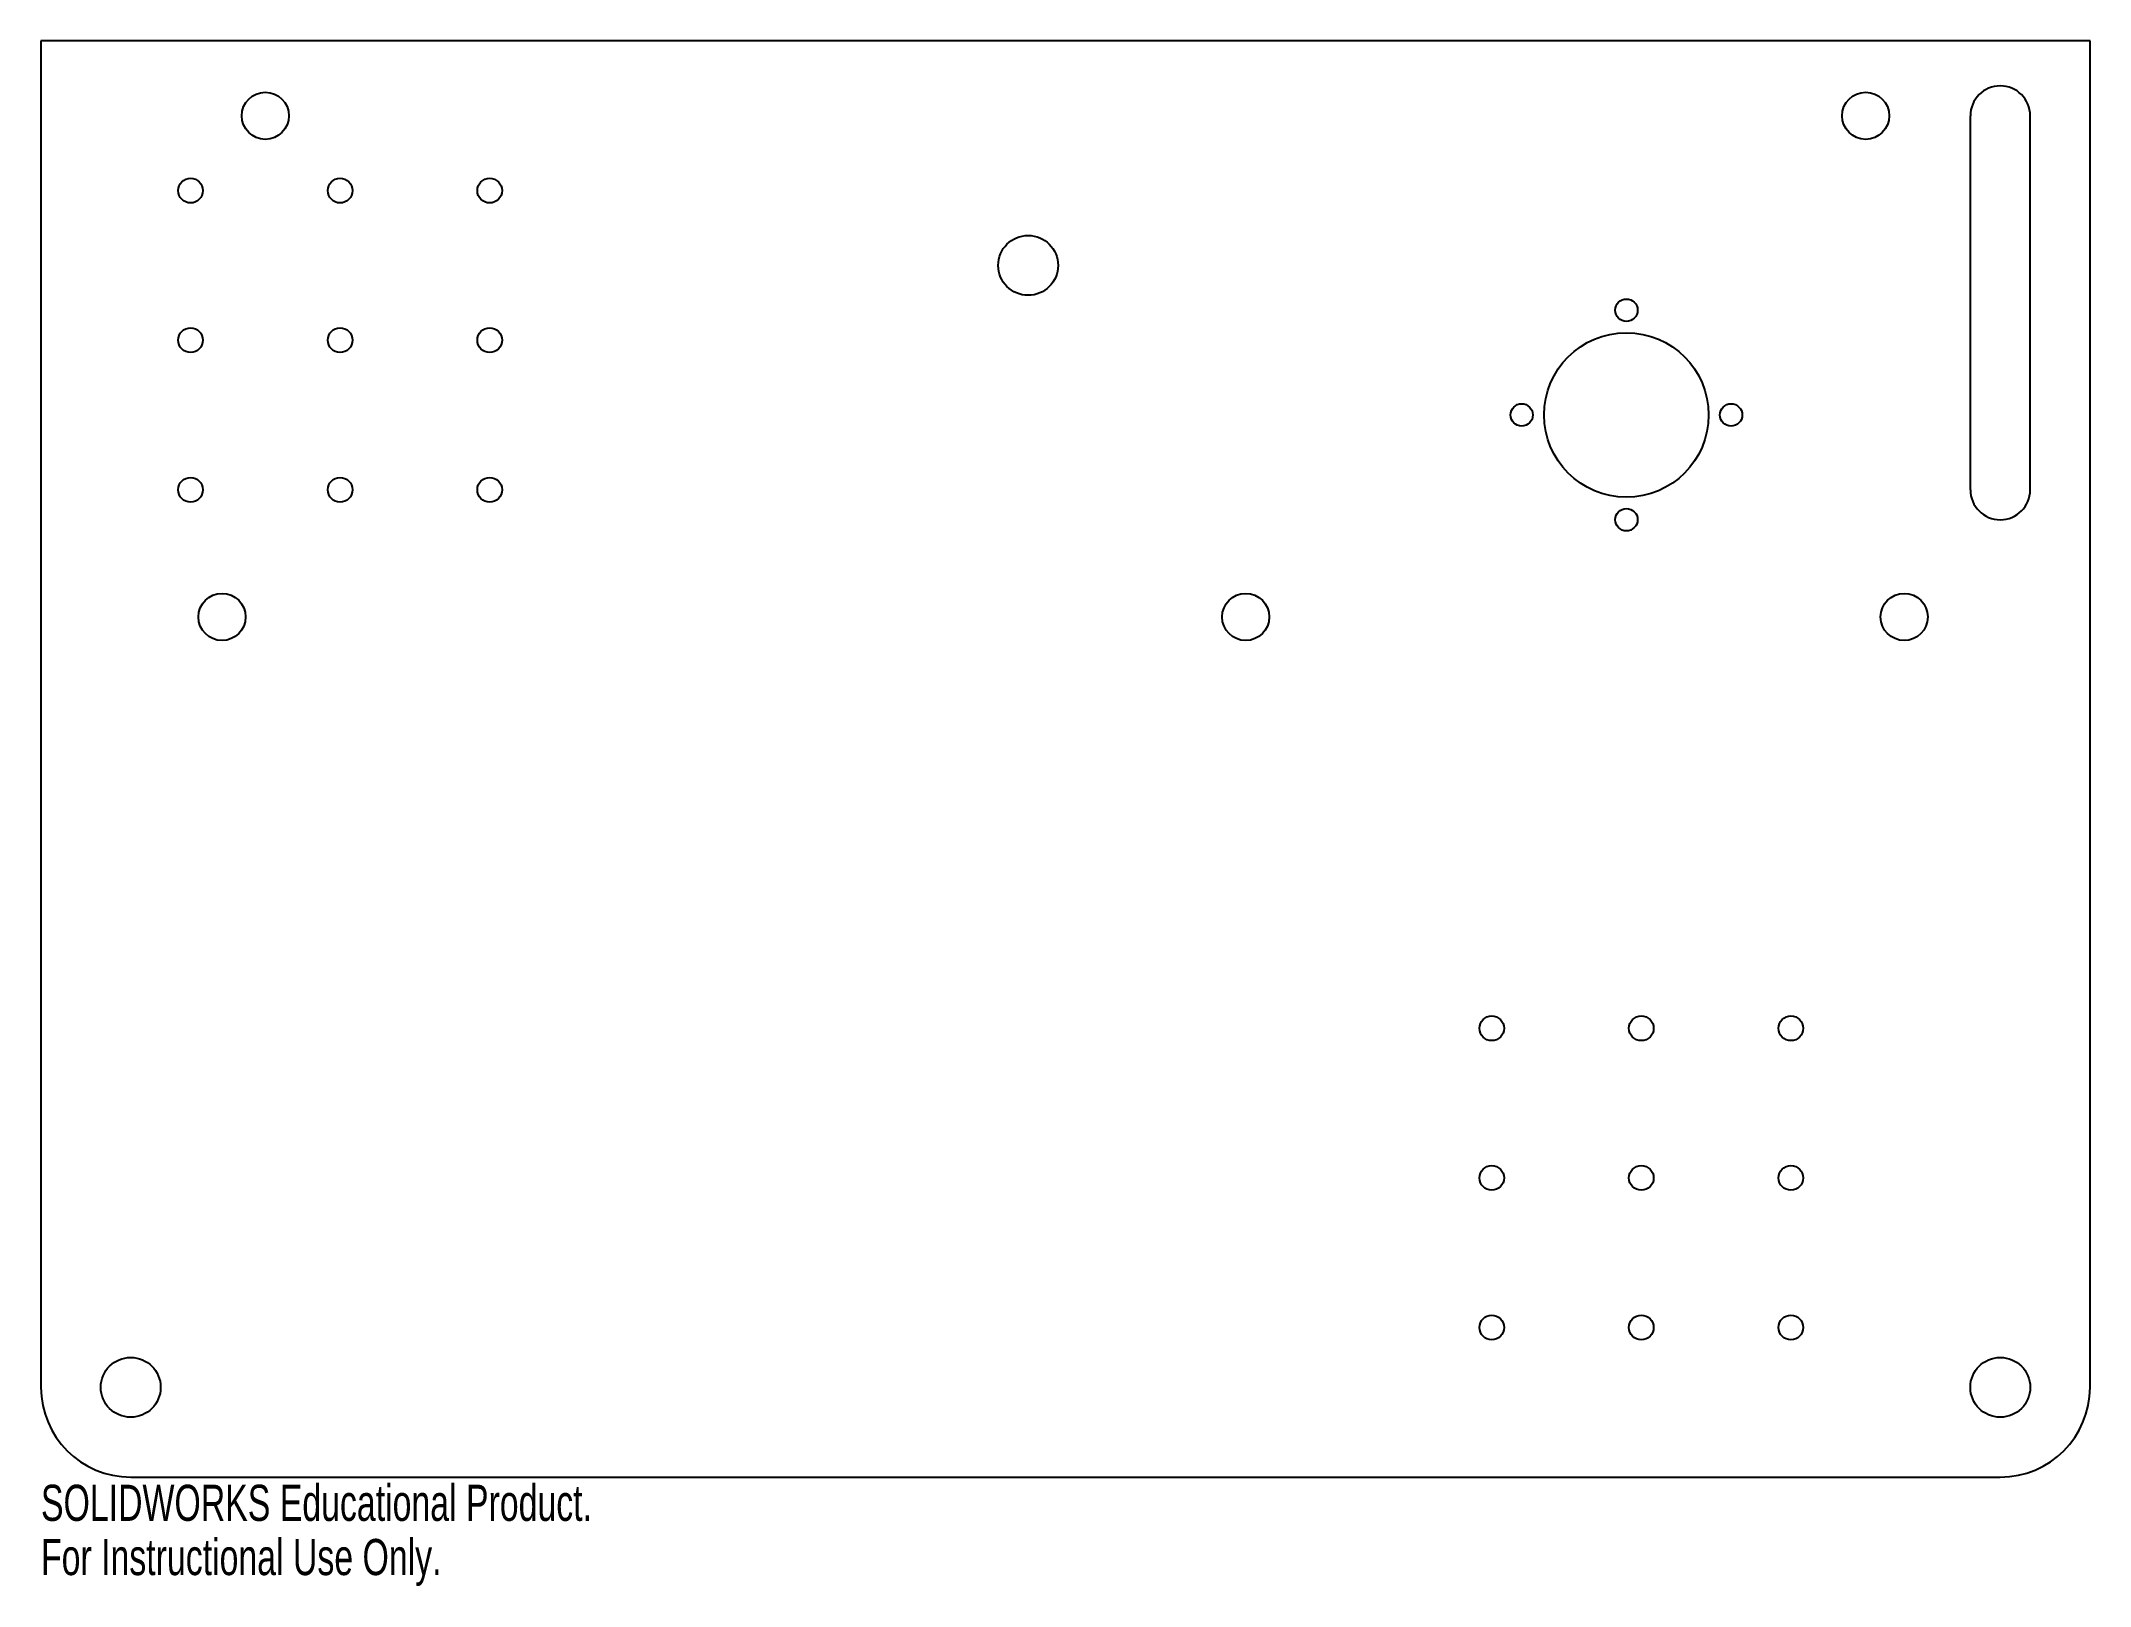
# Model space of a CAD drawing. Header units: millimetres. Extents: x -137 to 137, y -27 to 180.
import ezdxf

# ---------------------------------------------------------------- set-up
doc = ezdxf.new("R2010")
doc.units = ezdxf.units.MM
doc.styles.add('SLDTEXTSTYLE0', font='TXT', dxfattribs={"width": 0.7})

msp = doc.modelspace()

# ---------------------------------------------------------------- linework, layer by layer
at = {"color": 7, "linetype": 'Continuous', "lineweight": 25}
for p, q in [((-137, 180), (-137, 0)), ((137, 180), (-137, 180)), ((137, 0), (137, 180)), ((121, 120), (121, 170)), ((129, 120), (129, 170)), ((-125, -12), (125, -12))]:
    msp.add_line(p, q, dxfattribs=at)
for centre, radius in [((-107, 170), 3.15), ((107, 170), 3.15), ((-117, 160), 1.65), ((-97, 160), 1.65), ((-77, 160), 1.65), ((-5, 150), 4), ((75, 144), 1.5), ((-117, 140), 1.65), ((-97, 140), 1.65), ((-77, 140), 1.65), ((75, 130), 11), ((61, 130), 1.5), ((89, 130), 1.5), ((-117, 120), 1.65), ((-97, 120), 1.65), ((-77, 120), 1.65), ((75, 116), 1.5), ((-112.79, 103), 3.15), ((24.1, 103), 3.15), ((112.15, 103), 3.15), ((57, 48), 1.65), ((77, 48), 1.65), ((97, 48), 1.65), ((57, 28), 1.65), ((77, 28), 1.65), ((97, 28), 1.65), ((57, 8), 1.65), ((77, 8), 1.65), ((97, 8), 1.65), ((-125, 0), 4), ((125, 0), 4)]:
    msp.add_circle(centre, radius, dxfattribs=at)
for centre, radius, start, end in [((125, 170), 4, 0, 180), ((125, 120), 4, 180, 360), ((-125, 0), 12, 180, 270), ((125, 0), 12, 270, 0)]:
    msp.add_arc(centre, radius, start, end, dxfattribs=at)

# ---------------------------------------------------------------- texts
at = {"color": 7, "linetype": 'Continuous', "char_height": 4.8336, "attachment_point": 1, "style": 'SLDTEXTSTYLE0'}
for s, insert in [('SOLIDWORKS Educational Product.', (-137, -13.02)), ('For Instructional Use Only.', (-137, -20.27))]:
    msp.add_mtext(s, dxfattribs=dict(at, insert=insert))

doc.saveas('drawing.dxf')
